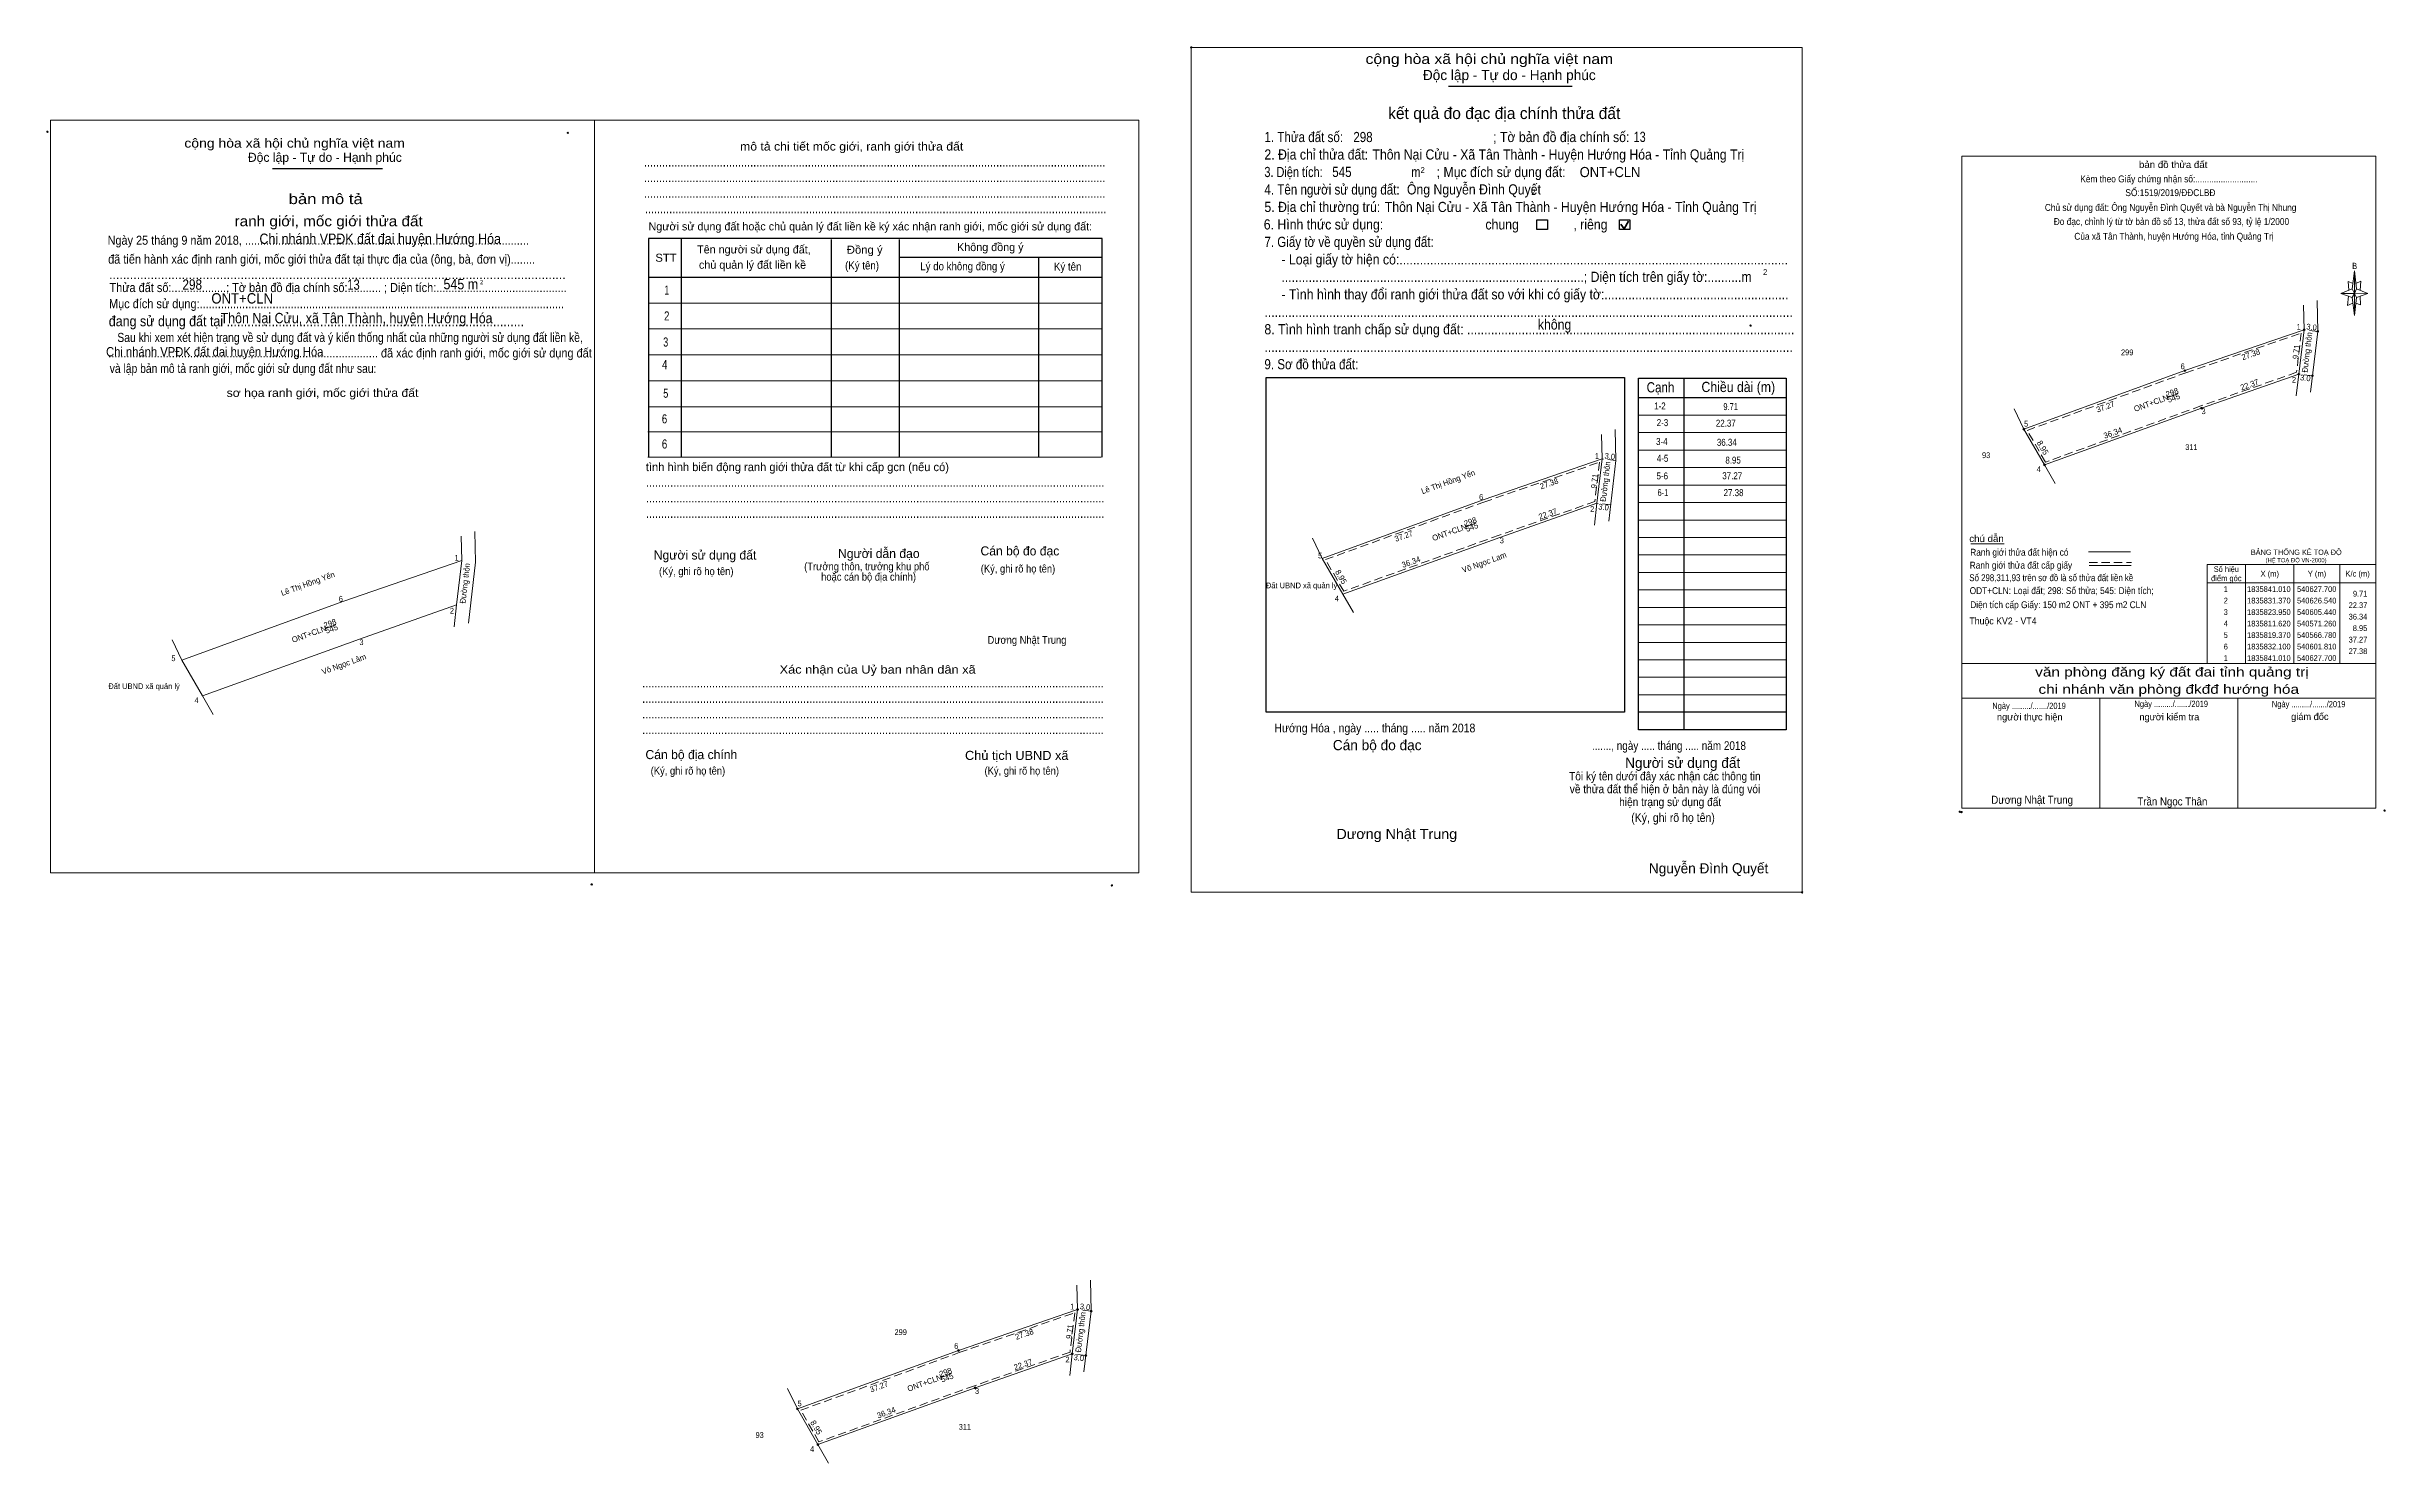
# Model space of a CAD drawing. Header units: metres. Extents: x 540404 to 540912, y 1835808 to 1836116.
import ezdxf
from ezdxf.enums import TextEntityAlignment as Align

# ---------------------------------------------------------------- set-up
doc = ezdxf.new("R2010")
doc.units = ezdxf.units.M
doc.header["$LTSCALE"] = 0.6
doc.header["$PDMODE"] = 32
doc.header["$PDSIZE"] = 0.3
doc.linetypes.add('MEDIUM_DASHED', pattern=[4.5, 3, -1.5])
for name, color, linetype, lineweight in [('1', 7, 'MEDIUM_DASHED', 13), ('13', 7, 'Continuous', 13), ('17', 7, 'Continuous', 13), ('5', 7, 'Continuous', 13), ('6', 7, 'Continuous', 13), ('61', 7, 'Continuous', 13), ('63', 7, 'MEDIUM_DASHED', 13), ('7', 7, 'Continuous', 13)]:
    doc.layers.add(name, color=color, linetype=linetype, lineweight=lineweight)
for name, color, linetype in [('25', 7, 'Continuous'), ('30', 7, 'Continuous'), ('35', 7, 'Continuous')]:
    doc.layers.add(name, color=color, linetype=linetype)

msp = doc.modelspace()

# ---------------------------------------------------------------- hatches: boundary and pattern name
at = {"layer": '13'}
for points in [[(540894.6, 1836054.09, 1), (540894.2, 1836054.09, 1)], [(540897.58, 1836053.73, 1), (540897.18, 1836053.73, 1)], [(540868.71, 1836045.18, 1), (540868.31, 1836045.18, 1)], [(540893.44, 1836044.45, 1), (540893.04, 1836044.45, 1)], [(540896.42, 1836044.09, 1), (540896.02, 1836044.09, 1)], [(540872.34, 1836037.03, 1), (540871.94, 1836037.03, 1)], [(540833.68, 1836032.45, 1), (540833.28, 1836032.45, 1)], [(540838.16, 1836024.7, 1), (540837.76, 1836024.7, 1)], [(540627.9, 1835841.01, 1), (540627.5, 1835841.01, 1)], [(540630.88, 1835840.65, 1), (540630.48, 1835840.65, 1)], [(540602.01, 1835832.1, 1), (540601.61, 1835832.1, 1)], [(540626.74, 1835831.37, 1), (540626.34, 1835831.37, 1)], [(540629.72, 1835831.01, 1), (540629.32, 1835831.01, 1)], [(540605.64, 1835823.95, 1), (540605.24, 1835823.95, 1)], [(540566.98, 1835819.37, 1), (540566.58, 1835819.37, 1)], [(540571.46, 1835811.62, 1), (540571.06, 1835811.62, 1)]]:
    msp.add_hatch(color=256, dxfattribs=at).paths.add_polyline_path(points)

# ---------------------------------------------------------------- linework, layer by layer
at = {"layer": '1'}
for points in [[(540893.81, 1836053.36), (540892.78, 1836044.82), (540871.97, 1836037.5), (540838.18, 1836025.31), (540834.21, 1836032.18), (540868.68, 1836044.71)], [(540741.22, 1836025.26), (540740.19, 1836016.72), (540719.38, 1836009.4), (540685.59, 1835997.21), (540681.62, 1836004.08), (540716.09, 1836016.61)], [(540627.11, 1835840.28), (540626.08, 1835831.74), (540605.27, 1835824.42), (540571.48, 1835812.23), (540567.51, 1835819.1), (540601.98, 1835831.63)]]:
    msp.add_lwpolyline(points, close=True, dxfattribs=at)
at = {"layer": '13'}
for p, q in [((540864.78, 1836039.32), (540866.94, 1836040.12)), ((540712.19, 1836011.22), (540714.35, 1836012.02)), ((540464.23, 1835989.09), (540466.39, 1835989.89)), ((540598.08, 1835826.24), (540600.24, 1835827.04))]:
    msp.add_line(p, q, dxfattribs=at)
for centre in [(540894.4, 1836054.09), (540897.38, 1836053.73), (540868.51, 1836045.18), (540893.24, 1836044.45), (540896.22, 1836044.09), (540872.14, 1836037.03), (540833.48, 1836032.45), (540837.96, 1836024.7), (540627.7, 1835841.01), (540630.68, 1835840.65), (540601.81, 1835832.1), (540626.54, 1835831.37), (540629.52, 1835831.01), (540605.44, 1835823.95), (540566.78, 1835819.37), (540571.26, 1835811.62)]:
    msp.add_circle(centre, 0.2, dxfattribs=at)
at = {"layer": '17'}
msp.add_line((540821.93, 1836007.49), (540829.17, 1836007.49), dxfattribs=at)
at = {"layer": '5'}
for p, q in [((540904.88, 1836062.96), (540905.38, 1836066.86)), ((540904.88, 1836061.06), (540902.38, 1836061.96)), ((540905.78, 1836061.06), (540905.38, 1836057.16)), ((540905.78, 1836062.96), (540908.28, 1836061.96)), ((540906.58, 1836061.36), (540906.68, 1836059.46)), ((540906.68, 1836059.46), (540905.68, 1836059.86)), ((540820.01, 1835981.52), (540910.01, 1835981.52)), ((540820.01, 1835973.92), (540909.81, 1835973.92)), ((540820.01, 1835973.92), (540909.81, 1835973.92)), ((540820.01, 1835973.92), (540909.81, 1835973.92)), ((540850.01, 1835950.02), (540850.01, 1835973.92)), ((540880.01, 1835950.02), (540880.01, 1835973.92))]:
    msp.add_line(p, q, dxfattribs=at)
for points in [[(540820.01, 1836091.82), (540910.01, 1836091.82), (540910.01, 1835950.02), (540820.01, 1835950.02)], [(540905.38, 1836066.86), (540905.78, 1836062.96), (540905.38, 1836061.96)], [(540905.38, 1836061.96), (540902.38, 1836061.96), (540904.88, 1836062.96), (540905.78, 1836061.06), (540908.28, 1836061.96), (540905.38, 1836062.06)], [(540905.38, 1836061.96), (540905.38, 1836057.16), (540904.88, 1836061.06)]]:
    msp.add_lwpolyline(points, close=True, dxfattribs=at)
for points in [[(540905.38, 1836061.96), (540904.88, 1836062.96), (540902.38, 1836061.96)], [(540904.08, 1836061.36), (540903.88, 1836059.36), (540904.98, 1836059.86)], [(540905.08, 1836064.16), (540903.98, 1836064.56), (540904.18, 1836062.66)], [(540905.38, 1836061.96), (540905.78, 1836061.06), (540908.28, 1836061.96)], [(540905.68, 1836064.16), (540906.78, 1836064.66), (540906.58, 1836062.66)], [(540910.01, 1835950.02), (540820.01, 1835950.02), (540820.01, 1835973.92)]]:
    msp.add_lwpolyline(points, dxfattribs=at)
for p in [(540819.54, 1835949.25), (540819.94, 1835949.18)]:
    msp.add_point(p, dxfattribs=at)
at = {"layer": '6'}
for p, q in [((540847.53, 1836005.75), (540856.67, 1836005.75)), ((540847.67, 1836002.82), (540856.81, 1836002.82))]:
    msp.add_line(p, q, dxfattribs=at)
at = {"layer": '6', "linetype": 'MEDIUM_DASHED'}
msp.add_line((540847.67, 1836003.44), (540856.87, 1836003.44), dxfattribs=at)
at = {"layer": '6'}
msp.add_point((540911.91, 1835949.52), dxfattribs=at)
at = {"layer": '61'}
for points in [[(540894.26, 1836059.4), (540894.4, 1836054.09), (540893.24, 1836044.45), (540892.71, 1836039.71)], [(540897.23, 1836060.46), (540897.38, 1836053.73), (540895.79, 1836040.52)], [(540833.48, 1836032.45), (540868.51, 1836045.18), (540894.4, 1836054.09)], [(540837.96, 1836024.7), (540872.14, 1836037.03), (540893.24, 1836044.45)], [(540831.36, 1836036.88), (540833.48, 1836032.45), (540837.96, 1836024.7), (540840.29, 1836020.65)], [(540741.67, 1836031.3), (540741.81, 1836025.99), (540740.65, 1836016.35), (540740.12, 1836011.61)], [(540744.64, 1836032.36), (540744.79, 1836025.63), (540743.2, 1836012.42)], [(540680.89, 1836004.35), (540715.92, 1836017.08), (540741.81, 1836025.99)], [(540685.37, 1835996.6), (540719.55, 1836008.93), (540740.65, 1836016.35)], [(540496.68, 1836010.23), (540496.83, 1836003.5), (540495.24, 1835990.29)], [(540493.71, 1836009.17), (540493.85, 1836003.86), (540492.69, 1835994.22), (540492.16, 1835989.48)], [(540678.77, 1836008.78), (540680.89, 1836004.35), (540685.37, 1835996.6), (540687.7, 1835992.55)], [(540432.93, 1835982.22), (540467.96, 1835994.95), (540493.85, 1836003.86)], [(540437.41, 1835974.47), (540471.59, 1835986.8), (540492.69, 1835994.22)], [(540430.81, 1835986.65), (540432.93, 1835982.22), (540437.41, 1835974.47), (540439.74, 1835970.42)], [(540630.53, 1835847.38), (540630.68, 1835840.65), (540629.09, 1835827.44)], [(540627.56, 1835846.32), (540627.7, 1835841.01), (540626.54, 1835831.37), (540626.01, 1835826.63)], [(540566.78, 1835819.37), (540601.81, 1835832.1), (540627.7, 1835841.01)], [(540571.26, 1835811.62), (540605.44, 1835823.95), (540626.54, 1835831.37)], [(540564.66, 1835823.8), (540566.78, 1835819.37), (540571.26, 1835811.62), (540573.59, 1835807.57)]]:
    msp.add_lwpolyline(points, dxfattribs=at)
at = {"layer": '63'}
for p, q in [((540897.38, 1836053.73), (540894.4, 1836054.09)), ((540896.22, 1836044.09), (540893.24, 1836044.45)), ((540744.79, 1836025.63), (540741.81, 1836025.99)), ((540743.63, 1836015.99), (540740.65, 1836016.35)), ((540630.68, 1835840.65), (540627.7, 1835841.01)), ((540629.52, 1835831.01), (540626.54, 1835831.37))]:
    msp.add_line(p, q, dxfattribs=at)
at = {"layer": '63', "linetype": 'Continuous'}
for p, q in [((540881.71, 1836003.02), (540881.71, 1835981.52)), ((540892.21, 1836003.02), (540892.21, 1835981.52)), ((540902.21, 1836003.02), (540902.21, 1835981.52)), ((540873.31, 1835999.02), (540910.01, 1835999.02))]:
    msp.add_line(p, q, dxfattribs=at)
msp.add_lwpolyline([(540873.31, 1836003.02), (540910.01, 1836003.02), (540910.01, 1835981.52), (540873.31, 1835981.52)], close=True, dxfattribs=at)
at = {"layer": '7', "lineweight": 25}
for p, q in [((540708.38, 1836107.04), (540735.24, 1836107.04)), ((540452.66, 1836089.18), (540476.59, 1836089.18)), ((540541.52, 1836073.89), (540541.52, 1836026.4)), ((540574.16, 1836073.72), (540574.16, 1836026.4)), ((540588.89, 1836073.72), (540588.89, 1836026.4)), ((540588.89, 1836069.83), (540633.03, 1836069.83)), ((540619.2, 1836069.83), (540619.2, 1836026.4)), ((540534.43, 1836065.54), (540633.03, 1836065.54)), ((540749.69, 1835967.08), (540749.69, 1836043.56)), ((540759.51, 1836043.56), (540759.51, 1835967.08)), ((540749.69, 1836039.31), (540781.81, 1836039.31)), ((540781.81, 1835970.88), (540749.69, 1835970.88)), ((540781.81, 1835967.08), (540749.69, 1835967.08))]:
    msp.add_line(p, q, dxfattribs=at)
at = {"layer": '7', "lineweight": 35}
for p, q in [((540745.85, 1836077.01), (540746.6, 1836076.03)), ((540746.6, 1836076.03), (540747.52, 1836077.68))]:
    msp.add_line(p, q, dxfattribs=at)
at = {"layer": '7'}
for p, q in [((540534.43, 1836059.89), (540633.03, 1836059.89)), ((540534.43, 1836054.25), (540633.03, 1836054.25)), ((540534.43, 1836048.6), (540633.03, 1836048.6)), ((540534.43, 1836042.96), (540633.03, 1836042.96)), ((540534.43, 1836037.32), (540633.03, 1836037.32)), ((540749.69, 1836035.51), (540781.81, 1836035.51)), ((540534.26, 1836031.86), (540632.86, 1836031.86)), ((540534.43, 1836031.86), (540633.03, 1836031.86)), ((540749.69, 1836031.71), (540781.81, 1836031.71)), ((540534.26, 1836026.4), (540632.86, 1836026.4)), ((540749.69, 1836027.91), (540781.81, 1836027.91)), ((540749.69, 1836024.11), (540781.81, 1836024.11)), ((540749.69, 1836020.3), (540781.81, 1836020.3)), ((540749.69, 1836016.5), (540781.81, 1836016.5)), ((540749.69, 1836012.7), (540781.81, 1836012.7)), ((540749.69, 1836008.9), (540781.81, 1836008.9)), ((540749.69, 1836005.1), (540781.81, 1836005.1)), ((540749.69, 1836001.3), (540781.81, 1836001.3)), ((540749.69, 1835997.49), (540781.81, 1835997.49)), ((540749.69, 1835993.69), (540781.81, 1835993.69)), ((540749.69, 1835989.89), (540781.81, 1835989.89)), ((540749.69, 1835986.09), (540781.81, 1835986.09)), ((540749.69, 1835982.29), (540781.81, 1835982.29)), ((540749.69, 1835978.49), (540781.81, 1835978.49)), ((540749.69, 1835974.68), (540781.81, 1835974.68)), ((540749.69, 1835970.88), (540781.81, 1835970.88))]:
    msp.add_line(p, q, dxfattribs=at)
for points in [[(540652.43, 1836115.47), (540785.27, 1836115.47), (540785.27, 1835931.73), (540652.43, 1835931.73)], [(540404.36, 1836099.66), (540522.69, 1836099.66), (540522.69, 1835935.99), (540404.36, 1835935.99)], [(540522.7, 1836099.66), (540641.03, 1836099.66), (540641.03, 1835935.99), (540522.7, 1835935.99)], [(540522.7, 1836099.66), (540641.03, 1836099.66), (540641.03, 1835935.99), (540522.7, 1835935.99)]]:
    msp.add_lwpolyline(points, close=True, dxfattribs=at)
at = {"layer": '7', "lineweight": 25}
for points in [[(540727.6, 1836077.99), (540729.88, 1836077.99), (540729.88, 1836075.87), (540727.6, 1836075.87)], [(540745.55, 1836077.99), (540747.83, 1836077.99), (540747.83, 1836075.87), (540745.55, 1836075.87)], [(540668.72, 1836043.68), (540746.65, 1836043.68), (540746.65, 1835970.88), (540668.72, 1835970.88)]]:
    msp.add_lwpolyline(points, close=True, dxfattribs=at)
for points in [[(540633.03, 1836026.4), (540633.03, 1836073.89), (540534.43, 1836073.89), (540534.43, 1836026.4)], [(540749.69, 1836043.56), (540781.81, 1836043.56), (540781.81, 1835967.08)]]:
    msp.add_lwpolyline(points, dxfattribs=at)
at = {"layer": '7'}
for p in [(540652.43, 1836115.47), (540403.72, 1836097.14), (540516.85, 1836096.9), (540774.06, 1836054.98), (540522.06, 1835933.46), (540635.19, 1835933.23), (540785.27, 1835931.73)]:
    msp.add_point(p, dxfattribs=at)

# ---------------------------------------------------------------- texts
at = {"layer": '1'}
for s, height, width, p in [('BẢNG THỐNG KÊ TOẠ ĐỘ ', 1.15, 0.95, (540882.83, 1836005.12)), ('(HỆ TOẠ ĐỘ VN-2000)', 0.93, 0.9, (540886.03, 1836003.5)), ('Hướng Hóa , ngày ..... tháng ..... năm 2018', 1.9, 0.9, (540670.5, 1835966.52)), ('Dương Nhật Trung', 2.215, 1.05, (540684, 1835943.32))]:
    msp.add_text(s, height=height, dxfattribs=dict(at, width=width)).set_placement(p)
msp.add_text('Nguyễn Đình Quyết', height=2.21, dxfattribs=at).set_placement((540751.95, 1835935.85))
at = {"layer": '17', "width": 0.9}
msp.add_text('Dương Nhật Trung', height=1.688, dxfattribs=at).set_placement((540608.14, 1835985.78))
at = {"layer": '25'}
for s, height, width, p in [('Chi nhánh VPĐK đất đai huyện Hướng Hóa', 2.25, 0.9, (540449.82, 1836072.74)), ('ONT+CLN', 2.25, 0.95, (540439.36, 1836059.78)), ('Chi nhánh VPĐK đất đai huyện Hướng Hóa', 2.025, 0.9, (540416.46, 1836048.28))]:
    msp.add_text(s, height=height, dxfattribs=dict(at, width=width)).set_placement(p)
at = {"layer": '30'}
for s, width, p in [('1-2', 0.85, (540755.6, 1836036.74)), ('9.71', 0.8, (540771.31, 1836036.6)), ('3-4', 0.85, (540756.01, 1836029.02)), ('2-3', 0.85, (540756.15, 1836033.12)), ('22.37', 0.85, (540770.83, 1836033)), ('36.34', 0.85, (540771.05, 1836028.84)), ('4-5', 0.85, (540756.17, 1836025.36)), ('8.95', 0.85, (540771.94, 1836024.97)), ('5-6', 0.85, (540756.1, 1836021.53)), ('37.27', 0.85, (540772.23, 1836021.57)), ('6-1', 0.8, (540756.17, 1836017.92)), ('27.38', 0.85, (540772.52, 1836017.89))]:
    msp.add_text(s, height=1.52, dxfattribs=dict(at, width=width)).set_placement(p, align=Align.RIGHT)
at = {"layer": '35'}
msp.add_text('Võ Ngọc Lâm', height=1.25, rotation=19.836, dxfattribs=at).set_placement((540468.3929, 1835980.7768), align=Align.CENTER)
at = {"layer": '5'}
for s, height, width, p in [('Kèm theo Giấy chứng nhận số:...........................', 1.5, 0.9, (540865.03, 1836086.13)), ('bản đồ thửa đất', 1.5, 1.05, (540865.95, 1836089.24)), ('Chủ sử dụng đất: Ông Nguyễn Đình Quyết và bà Nguyễn Thị Nhung', 1.5, 0.9, (540865.395, 1836079.93)), ('SỐ:1519/2019/ĐĐCLBĐ', 1.5, 0.9, (540865.35, 1836083.14)), ('Đo đạc, chỉnh lý từ tờ bản đồ số 13, thửa đất số 93, tỷ lệ 1/2000 ', 1.5, 0.9, (540865.825, 1836076.86)), ('Của xã Tân Thành, huyện Hướng Hóa, tỉnh Quảng Trị', 1.5, 0.9, (540866.12, 1836073.65)), ('B', 1.378, 0.75, (540905.41, 1836067.26)), ('văn phòng đăng ký đất đai tỉnh quảng trị', 2, 1.25, (540865.675, 1835978.66)), ('chi nhánh văn phòng đkđđ hướng hóa', 2, 1.25, (540864.985, 1835974.9)), ('Ngày ........./......./2019', 1.35, 0.9, (540834.615, 1835971.61)), ('Ngày ........./......./2019', 1.35, 0.9, (540865.525, 1835972.04)), ('Ngày ........./......./2019', 1.35, 0.9, (540895.405, 1835971.99)), ('Dương Nhật Trung', 1.75, 0.9, (540835.28, 1835950.98)), ('Trần Ngọc Thân', 1.75, 0.9, (540865.77, 1835950.62))]:
    msp.add_text(s, height=height, dxfattribs=dict(at, width=width)).set_placement(p, align=Align.CENTER)
for s, p in [('người thực hiện', (540834.76, 1835969.11)), ('người kiểm tra', (540865.115, 1835969.13)), ('giám đốc', (540895.665, 1835969.19))]:
    msp.add_text(s, height=1.5, dxfattribs=at).set_placement(p, align=Align.CENTER)
at = {"layer": '6'}
for s, height, width, p in [('Ông Nguyễn Đình Quyết', 2.21, 0.9, (540699.34, 1836083.5)), ('ONT+CLN', 2.21, 0.95, (540736.9, 1836087.27)), ('chú dẫn', 1.5, 1.05, (540821.62, 1836007.9)), ('Ranh giới thửa đất hiện có ', 1.5, 0.9, (540821.82, 1836004.94)), ('Số 298,311,93 trên sơ đồ là số thửa đất liền kề', 1.5, 0.85, (540821.63, 1835999.4)), ('Ranh giới thửa đất cấp giấy', 1.5, 0.9, (540821.71, 1836002.12)), ('ODT+CLN: Loại đất; 298: Số thửa; 545: Diện tích;', 1.5, 0.9, (540821.7, 1835996.59)), ('Diện tích cấp Giấy: 150 m2 ONT + 395 m2 CLN', 1.5, 0.9, (540821.83, 1835993.53)), ('Thuộc KV2 - VT4', 1.5, 0.95, (540821.63, 1835990))]:
    msp.add_text(s, height=height, dxfattribs=dict(at, width=width)).set_placement(p)
at = {"layer": '61'}
for s, p in [('298', (540865.9179, 1836039.8554)), ('ONT+CLN', (540861.3629, 1836037.5358)), ('545', (540866.2579, 1836038.6654)), ('ONT+CLN', (540708.7729, 1836009.4358)), ('298', (540713.3279, 1836011.7554)), ('545', (540713.6679, 1836010.5654)), ('Võ Ngọc Lam', (540716.3529, 1836002.9068)), ('ONT+CLN', (540460.8129, 1835987.3058)), ('298', (540465.3679, 1835989.6254)), ('545', (540465.7079, 1835988.4354)), ('ONT+CLN', (540594.6579, 1835824.454)), ('298', (540599.2229, 1835826.7772)), ('545', (540599.5629, 1835825.5872))]:
    msp.add_text(s, height=1.25, rotation=19.836, dxfattribs=at).set_placement(p, align=Align.CENTER)
at = {"layer": '61', "width": 0.95}
for p in [(540708.5065, 1836020.4083), (540460.5465, 1835998.2783)]:
    msp.add_text('Lê Thị Hồng Yến', height=1.25, rotation=19.971, dxfattribs=at).set_placement(p, align=Align.CENTER)
at = {"layer": '63'}
for s, width, p in [(' 2', 0.85, (540726.635, 1836083.39)), ('299', 0.85, (540855.95, 1836048.53)), ('93', 0.8, (540825.28, 1836026.16)), ('311', 0.8, (540869.91, 1836027.93)), ('điểm góc', 0.9, (540877.51, 1835999.4)), ('Số hiệu', 0.85, (540877.51, 1836001.4)), ('X (m)', 0.95, (540886.96, 1836000.4)), ('Y (m)', 0.95, (540897.215, 1836000.4)), ('K/c (m)', 0.95, (540906.055, 1836000.4)), ('Đất UBND xã quản lý', 0.9, (540676.425, 1835997.85)), (' 2', 0.85, (540877.165, 1835994.55)), (' 1', 0.75, (540877.16, 1835997.05)), ('1835841.010', 0.85, (540886.76, 1835997.05)), ('1835831.370', 0.85, (540886.76, 1835994.55)), ('540627.700', 0.85, (540897.16, 1835997.05)), ('540626.540', 0.85, (540897.16, 1835994.55)), (' 4', 0.85, (540877.16, 1835989.55)), (' 3', 0.8, (540877.155, 1835992.05)), ('1835823.950', 0.85, (540886.76, 1835992.05)), ('1835811.620', 0.85, (540886.76, 1835989.55)), ('540605.440', 0.85, (540897.16, 1835992.05)), ('540571.260', 0.85, (540897.16, 1835989.55)), (' 5', 0.8, (540877.165, 1835987.05)), (' 6', 0.85, (540877.165, 1835984.55)), ('1835819.370', 0.85, (540886.76, 1835987.05)), ('1835832.100', 0.85, (540886.76, 1835984.55)), ('540566.780', 0.85, (540897.16, 1835987.05)), ('540601.810', 0.85, (540897.16, 1835984.55)), (' 1', 0.75, (540877.16, 1835982.05)), ('1835841.010', 0.85, (540886.76, 1835982.05)), ('540627.700', 0.85, (540897.16, 1835982.05)), ('Đất UBND xã quản lý', 0.9, (540424.725, 1835975.93)), ('299', 0.85, (540589.25, 1835835.45)), ('93', 0.8, (540558.58, 1835813.08)), ('311', 0.8, (540603.21, 1835814.85))]:
    msp.add_text(s, height=1.25, dxfattribs=dict(at, width=width)).set_placement(p, align=Align.CENTER)
for s, width, p in [(' 1', 0.75, (540893.68, 1836054.09)), (' 6', 0.85, (540868.48, 1836045.5)), (' 2', 0.85, (540892.67, 1836042.57)), (' 3', 0.8, (540873, 1836035.73)), (' 5', 0.8, (540834.41, 1836033.02)), (' 1', 0.75, (540741.09, 1836025.99)), (' 4', 0.85, (540837.16, 1836023.12)), (' 6', 0.85, (540715.92, 1836017.08)), (' 2', 0.85, (540740.08, 1836014.47)), (' 1', 0.75, (540493.13, 1836003.86)), (' 5', 0.8, (540680.89, 1836004.35)), (' 3', 0.8, (540720.41, 1836007.63)), (' 6', 0.85, (540467.96, 1835994.95)), (' 4', 0.85, (540684.57, 1835995.02)), ('22.37', 0.85, (540908.16, 1835993.55)), ('9.71', 0.8, (540908.16, 1835996.05)), (' 2', 0.85, (540492.12, 1835992.34)), ('36.34', 0.85, (540908.16, 1835991.05)), ('8.95', 0.85, (540908.16, 1835988.55)), (' 3', 0.8, (540472.45, 1835985.5)), ('37.27', 0.85, (540908.16, 1835986.05)), ('27.38', 0.85, (540908.16, 1835983.55)), (' 5', 0.8, (540431.56, 1835982.01)), (' 4', 0.85, (540436.61, 1835972.89)), (' 1', 0.75, (540626.98, 1835841.01)), (' 6', 0.85, (540601.78, 1835832.42)), (' 2', 0.85, (540625.97, 1835829.49)), (' 3', 0.8, (540606.3, 1835822.65)), (' 5', 0.8, (540567.71, 1835819.94)), (' 4', 0.85, (540570.46, 1835810.04))]:
    msp.add_text(s, height=1.25, dxfattribs=dict(at, width=width)).set_placement(p, align=Align.RIGHT)
for s, rotation, width, p in [('Đường thôn', 83.138, 0.95, (540895.6723, 1836049.0853)), ('3.0', 353.112, 0.9, (540895.97, 1836054.0407)), ('27.38', 18.991, 0.95, (540883.0366, 1836048.1227)), ('9.71', 83.138, 0.85, (540893.3285, 1836049.1903)), ('22.37', 19.375, 0.95, (540882.7577, 1836041.5373)), ('3.0', 353.112, 0.9, (540894.62, 1836042.9807)), ('37.27', 19.971, 0.95, (540851.4365, 1836036.7392)), ('Đường thôn', 83.138, 0.95, (540743.0823, 1836020.9853)), ('3.0', 353.112, 0.9, (540743.38, 1836025.9407)), ('27.38', 18.991, 0.95, (540730.4466, 1836020.0227)), ('9.71', 83.138, 0.85, (540740.7385, 1836021.0903)), ('22.37', 19.375, 0.95, (540730.1677, 1836013.4373)), ('3.0', 353.112, 0.9, (540742.03, 1836014.8807)), ('37.27', 19.971, 0.95, (540698.8465, 1836008.6392)), ('Đường thôn', 83.138, 0.95, (540495.1223, 1835998.8553)), ('3.0', 353.112, 0.9, (540629.27, 1835840.9607)), ('9.71', 83.138, 0.85, (540626.6285, 1835836.1103)), ('Đường thôn', 83.138, 0.95, (540628.9723, 1835836.0053)), ('27.38', 18.991, 0.95, (540616.3366, 1835835.0427)), ('22.37', 19.375, 0.95, (540616.0577, 1835828.4573)), ('3.0', 353.112, 0.9, (540627.92, 1835829.9007)), ('37.27', 19.971, 0.95, (540584.7365, 1835823.6592))]:
    msp.add_text(s, height=1.25, rotation=rotation, dxfattribs=dict(at, width=width)).set_placement(p, align=Align.CENTER)
for s, rotation, p in [('36.34', 19.836, (540853.0279, 1836031.0819)), ('8.95', 300.031, (540837.0513, 1836028.1128)), ('8.95', 300.031, (540684.4613, 1836000.0128)), ('36.34', 19.836, (540700.4379, 1836002.9819)), ('8.95', 300.031, (540570.3513, 1835815.0328)), ('36.34', 19.836, (540586.3279, 1835818.0019))]:
    msp.add_text(s, height=1.25, rotation=rotation, dxfattribs=at).set_placement(p, align=Align.CENTER)
at = {"layer": '7'}
for s, height, width, p in [('cộng hòa xã hội chủ nghĩa việt nam', 2.217, 1.15, (540690.34, 1836111.87)), ('1. Thửa đất số:', 2.217, 0.85, (540668.34, 1836094.89)), ('298', 2.21, 0.85, (540687.68, 1836094.89)), ('; Tờ bản đồ địa chính số:', 2.217, 0.9, (540718.08, 1836094.89)), ('13', 2.21, 0.8, (540748.62, 1836094.92)), ('cộng hòa xã hội chủ nghĩa việt nam', 1.975, 1.15, (540433.48, 1836093.68)), ('2. Địa chỉ thửa đất:', 2.217, 0.9, (540668.34, 1836091.09)), ('Thôn Nại Cửu - Xã Tân Thành - Huyện Hướng Hóa - Tỉnh Quảng Trị', 2.21, 0.9, (540691.84, 1836091.09)), ('........................................................................................................................................................', 1.975, 0.9, (540533.4, 1836089.57)), ('........................................................................................................................................................', 1.975, 0.9, (540533.4, 1836086.18)), ('3. Diện tích:', 2.217, 0.8, (540668.34, 1836087.28)), ('545', 2.21, 0.85, (540683.1, 1836087.3)), ('m', 2.217, 0.8, (540700.3, 1836087.28)), ('2', 1.267, 0.8, (540702.3, 1836088.18)), ('; Mục đích sử dụng đất:', 2.217, 0.9, (540705.8, 1836087.28)), ('........................................................................................................................................................', 1.975, 0.9, (540533.4, 1836082.79)), ('4. Tên người sử dụng đất:', 2.217, 0.85, (540668.34, 1836083.48)), ('5. Địa chỉ thường trú:', 2.217, 0.9, (540668.34, 1836079.68)), ('Thôn Nại Cửu - Xã Tân Thành - Huyện Hướng Hóa - Tỉnh Quảng Trị', 2.21, 0.9, (540694.52, 1836079.68)), ('........................................................................................................................................................', 1.975, 0.9, (540533.62, 1836079.43)), ('6. Hình thức sử dụng:', 2.217, 0.9, (540668.2, 1836075.88)), ('chung                , riêng', 2.217, 0.9, (540716.4, 1836075.88)), ('Ngày 25 tháng 9 năm 2018, ..............................................................................................', 1.965, 0.9, (540416.8, 1836072.56)), ('Đồng ý', 1.75, 1.05, (540577.54, 1836070.61)), ('7. Giấy tờ về quyền sử dụng đất:', 2.217, 0.85, (540668.34, 1836072.08)), (' đã tiến hành xác định ranh giới, mốc giới thửa đất tại thực địa của (ông, bà, đơn vị)........', 1.975, 0.9, (540416.26, 1836068.45)), ('STT', 1.75, 1.05, (540535.9, 1836068.87)), ('(Ký tên)', 1.75, 0.9, (540577.16, 1836067.19)), ('Lý do không đồng ý', 1.75, 0.9, (540593.51, 1836067.01)), ('Ký tên', 1.75, 0.9, (540622.58, 1836066.94)), ('     - Loại giấy tờ hiện có:..................................................................................................................', 2.217, 0.9, (540668.34, 1836068.28)), ('     .........................................................................................; Diện tích trên giấy tờ:..........m', 2.21, 0.9, (540668.34, 1836064.48)), ('2', 1.267, 0.8, (540776.78, 1836065.98)), ('Thửa đất số:..................; Tờ bản đồ địa chính số:........... ; Diện tích:...........................................', 1.975, 0.9, (540417.2, 1836062.27)), ('Mục đích sử dụng:........................................................................................................................', 1.975, 0.9, (540417.11, 1836058.76)), ('....................................................................................................................................', 2.25, 0.9, (540417.11, 1836065.09)), ('298', 2.25, 0.85, (540433.07, 1836062.78)), ('13', 2.25, 0.8, (540468.94, 1836062.78)), ('545 m', 2.25, 0.9, (540489.84, 1836062.87)), ('2', 0.8999, 0.8, (540497.8, 1836063.98)), ('     - Tình hình thay đổi ranh giới thửa đất so với khi có giấy tờ:......................................................', 2.217, 0.9, (540668.34, 1836060.68)), ('đang sử dụng đất tại ......................................................................................', 2.25, 0.9, (540417.06, 1836054.83)), ('Thôn Nại Cửu, xã Tân Thành, huyện Hướng Hóa', 2.25, 0.9, (540441.36, 1836055.49)), ('...........................................................................................................................................................', 2.217, 0.9, (540668.34, 1836056.88)), ('không', 2.218, 0.9, (540727.8, 1836054.12)), ('Sau khi xem xét hiện trạng về sử dụng đất và ý kiến thống nhất của những người sử dụng đất liền kề,', 1.975, 0.85, (540418.92, 1836051.42)), ('8. Tình hình tranh chấp sử dụng đất: ................................................................................................', 2.217, 0.9, (540668.34, 1836053.08)), ('......................................................................................... đã xác định ranh giới, mốc giới sử dụng đất', 1.971, 0.9, (540416.92, 1836048.05)), (' và lập bản mô tả ranh giới, mốc giới sử dụng đất như sau:', 1.975, 0.85, (540416.64, 1836044.68)), ('9. Sơ đồ thửa đất:', 2.217, 0.85, (540668.34, 1836045.47)), ('...........................................................................................................................................................', 2.217, 0.9, (540668.34, 1836049.27)), ('Cạnh', 2.217, 0.85, (540751.46, 1836040.45)), ('Chiều dài (m)', 2.217, 0.9, (540763.38, 1836040.53)), ('.......................................................................................................................................................', 1.975, 0.9, (540533.84, 1836019.92)), ('.......................................................................................................................................................', 1.975, 0.9, (540533.84, 1836016.55)), ('.......................................................................................................................................................', 1.975, 0.9, (540533.84, 1836013.16)), ('(Ký, ghi rõ họ tên)', 1.693, 0.9, (540536.7, 1836000.71)), ('(Ký, ghi rõ họ tên)', 1.693, 0.9, (540606.66, 1836001.28)), ('........................................................................................................................................................', 1.975, 0.9, (540533.03, 1835976.32)), ('........................................................................................................................................................', 1.975, 0.9, (540533.03, 1835972.93)), ('........................................................................................................................................................', 1.975, 0.9, (540533.03, 1835969.54)), ('........................................................................................................................................................', 1.975, 0.9, (540533.03, 1835966.18)), ('......., ngày ..... tháng ..... năm 2018', 1.9, 0.85, (540739.56, 1835962.68)), ('(Ký, ghi rõ họ tên)', 1.693, 0.9, (540534.89, 1835957.33)), ('Chủ tịch UBND xã', 1.975, 1.05, (540603.24, 1835960.52)), ('(Ký, ghi rõ họ tên)', 1.693, 0.9, (540607.48, 1835957.33)), ('(Ký, ghi rõ họ tên)', 1.901, 0.9, (540748.1, 1835947.03))]:
    msp.add_text(s, height=height, dxfattribs=dict(at, width=width)).set_placement(p)
for s, height, p in [('Độc lập - Tự do - Hạnh phúc', 2.217, (540702.8, 1836108.37)), ('Độc lập - Tự do - Hạnh phúc', 1.975, (540447.3, 1836090.59)), ('Người sử dụng đất hoặc chủ quản lý đất liền kề ký xác nhận ranh giới, mốc giới sử dụng đất:', 1.75, (540534.42, 1836075.68)), ('Tên người sử dụng đất,', 1.75, (540544.98, 1836070.67)), ('Không đồng ý', 1.75, (540601.52, 1836071.18)), ('chủ quản lý đất liền kề', 1.75, (540545.39, 1836067.34)), ('tình hình biến động ranh giới thửa đất từ khi cấp gcn (nếu có)', 1.806, (540533.84, 1836023.33)), ('Người sử dụng đất', 1.975, (540535.56, 1836004.1)), ('Người dẫn đạo', 1.974, (540575.63, 1836004.43)), ('Cán bộ đo đạc', 1.971, (540606.6, 1836005)), ('Cán bộ đo đạc', 2.218, (540683.22, 1835962.64)), ('Cán bộ địa chính', 1.975, (540533.75, 1835960.7)), ('Người sử dụng đất', 2.217, (540746.78, 1835958.8))]:
    msp.add_text(s, height=height, dxfattribs=at).set_placement(p)
for s, height, p in [('kết quả đo đạc địa chính thửa đất', 2.534, (540720.49, 1836099.9)), ('.', 0.6337, (540785.2967, 1835931.42))]:
    msp.add_text(s, height=height, dxfattribs=at).set_placement(p, align=Align.CENTER)
for s, height, width, p in [('mô tả chi tiết mốc giới, ranh giới thửa đất', 1.806, 1.1, (540578.595, 1836093.05)), ('bản mô tả', 2.258, 1.2, (540464.22, 1836081.4)), ('ranh giới, mốc giới thửa đất', 2.258, 1.1, (540464.865, 1836076.58)), ('1', 1.975, 0.65, (540538.375, 1836061.72)), ('2', 1.975, 0.8, (540538.38, 1836056.09)), ('3', 1.975, 0.75, (540538.155, 1836050.42)), ('4', 1.975, 0.8, (540537.945, 1836045.5)), ('sơ họa ranh giới, mốc giới thửa đất', 1.806, 1.1, (540463.54, 1836039.46)), ('5', 1.975, 0.75, (540538.17, 1836039.29)), ('6', 1.975, 0.8, (540537.9, 1836033.71)), ('6', 1.975, 0.8, (540537.9, 1836028.25)), ('(Trưởng thôn, trưởng khu phố', 1.693, 0.9, (540581.895, 1836001.76)), ('hoặc cán bộ địa chính)', 1.693, 0.9, (540582.27, 1835999.51)), ('Xác nhận của Uỷ ban nhân dân xã', 1.807, 1.15, (540584.24, 1835979.29)), ('Tôi ký tên dưới đây xác nhận các thông tin', 1.832, 0.9, (540755.42, 1835956.08)), ('về thửa đất thể hiện ở bản này là đúng vói', 1.832, 0.9, (540755.445, 1835953.28)), ('hiện trạng sử dụng đất', 1.832, 0.9, (540756.575, 1835950.48))]:
    msp.add_text(s, height=height, dxfattribs=dict(at, width=width)).set_placement(p, align=Align.CENTER)

doc.saveas('drawing.dxf')
